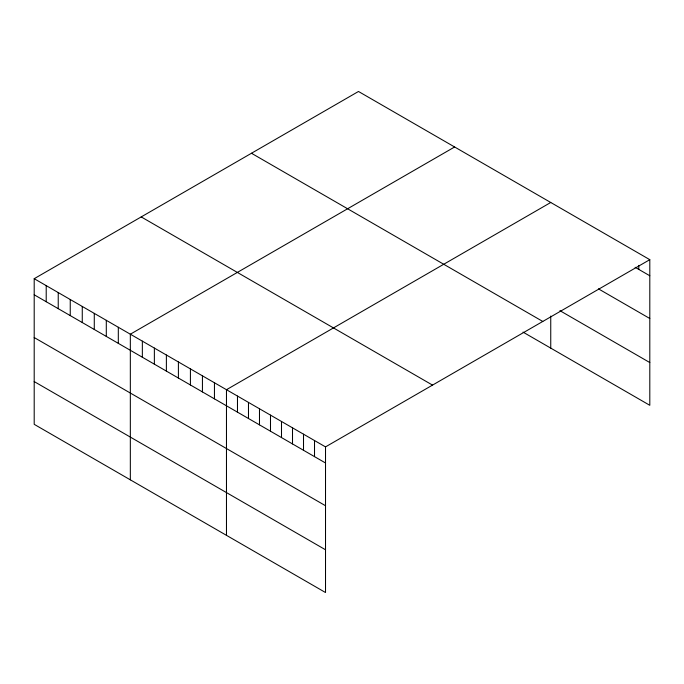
<?xml version="1.0" encoding="UTF-8"?>
<svg xmlns="http://www.w3.org/2000/svg" width="684" height="684" viewBox="0 0 684 684"><rect width="100%" height="100%" fill="white"/><g stroke="black" fill="none" stroke-linecap="round" stroke-linejoin="round"><path stroke-width="1.03" d="M649.8 259.672L325.516 446.891L325.516 592.524L34.2 424.328L34.2 278.696L358.484 91.476L649.8 259.672L649.8 405.304L523.021 332.108M454.612 146.983L130.336 334.202L130.336 479.835M550.748 202.481L226.472 389.709L226.472 535.333M635.128 267.29L649.8 275.763M598.44 288.853L649.8 318.505M559.922 310.664L649.8 362.554M251.464 153.259L542.788 321.454M141.212 216.913L432.536 385.109M34.2 278.696L325.516 446.891M34.2 294.787L325.516 462.983M34.2 337.537L325.516 505.733M34.2 381.578L325.516 549.774M638.796 265.383L638.796 269.402M550.748 316.051L550.748 348.113M314.512 440.539L314.512 456.63M303.508 434.186L303.508 450.277M292.504 427.833L292.504 443.916M281.5 421.472L281.5 437.563M270.496 415.12L270.496 431.211M259.484 408.767L259.484 424.858M248.48 402.414L248.48 418.505M237.476 396.062L237.476 412.153M214.451 382.766L214.451 398.858M202.438 375.832L202.438 391.923M190.417 368.89L190.417 384.981M178.404 361.956L178.404 378.047M166.383 355.013L166.383 371.104M154.37 348.079L154.37 364.17M142.349 341.145L142.349 357.228M118.315 327.268L118.315 343.351M106.302 320.326L106.302 336.417M94.281 313.392L94.281 329.474M82.268 306.449L82.268 322.54M70.247 299.515L70.247 315.606M58.234 292.572L58.234 308.664M46.213 285.638L46.213 301.729"/></g></svg>
